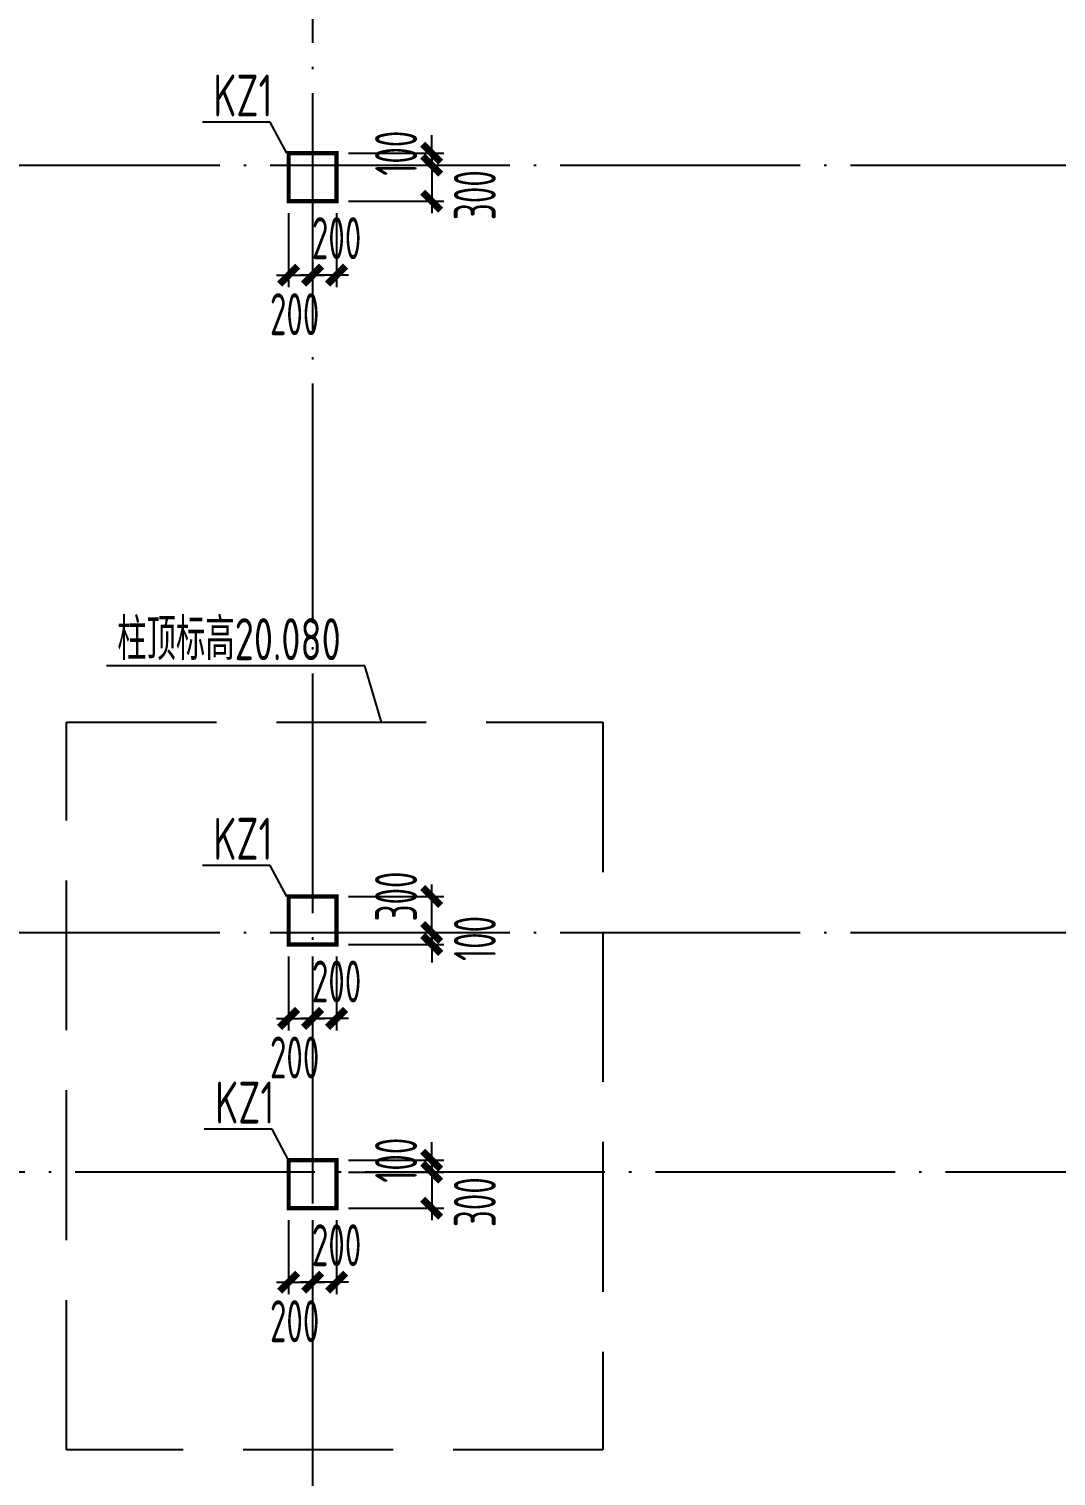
# Model space of a CAD drawing. Extents: x -472319 to -112444, y -516749 to -5704.
# Drawn here: x -370104 to -361537, y -472241 to -460171 of the extents above; entities that cross this region are included whole.
import ezdxf

# ---------------------------------------------------------------- set-up
doc = ezdxf.new("R2010")
doc.units = 0
doc.header["$LTSCALE"] = 100
doc.header["$MEASUREMENT"] = 0
for name, pattern in [('CENTER', [2, 1.25, -0.25, 0.25, -0.25]), ('DASH', [0.35, 0.25, -0.1]), ('DOTE', [2.42, 2, -0.2, 0.02, -0.2])]:
    doc.linetypes.add(name, pattern=pattern)
for name, color, linetype in [('DOTE', 1, 'CENTER'), ('TEXT', 7, 'Continuous'), ('填充', 8, 'Continuous'), ('柱', 2, 'Continuous')]:
    doc.layers.add(name, color=color, linetype=linetype)
doc.styles.add('HZ', font='tssdeng.shx', dxfattribs={"width": 0.6, "height": 350, "bigfont": 'a.shx'})
doc.styles.add('TSSD_Dimension', font='Tssdeng.shx', dxfattribs={"width": 0.7, "bigfont": 'hztxt.shx'})
doc.dimstyles.new('DIMN', dxfattribs={"dimtxt": 350, "dimasz": 150, "dimexe": 100, "dimexo": 100, "dimgap": 75, "dimtad": 1, "dimdec": 0, "dimzin": 0, "dimdsep": 46, "dimtxsty": 'HZ', "dimblk": 'ARCHTICK', "dimcen": 0.09, "dimdle": 100, "dimclrd": 3, "dimclre": 3, "dimclrt": 7, "dimazin": 2, "dimtfac": 1, "dimtdec": 0, "dimtmove": 2, "dimatfit": 3, "dimldrblk": 'ARCHTICK', "dimfxl": 1, "dimtolj": 1, "dimtzin": 0, "dimarcsym": 0})

# ---------------------------------------------------------------- blocks, each defined once
blk = doc.blocks.new('_ArchTick')
at = {"color": 0, "linetype": 'ByBlock', "const_width": 0.4}
blk.add_lwpolyline([(-0.5, -0.5), (0.5, 0.5)], dxfattribs=at)
blk = doc.blocks.new('*D2244')
at = {"layer": 'Defpoints', "color": 0, "transparency": 16777216}
for p in [(-367538, -469707), (-367538, -470007), (-366745, -470007)]:
    blk.add_point(p, dxfattribs=at)
at = {"layer": '填充', "color": 3, "lineweight": -2, "transparency": 16777216}
for p, q in [((-366745, -469607), (-366745, -470107)), ((-367438, -469707), (-366645, -469707)), ((-367438, -470007), (-366645, -470007))]:
    blk.add_line(p, q, dxfattribs=at)
at = {"layer": '填充', "color": 3, "lineweight": -2, "transparency": 16777216, "xscale": 150, "yscale": 150, "zscale": 150}
for p, rotation in [((-366745, -469707), 90), ((-366745, -470007), 270)]:
    blk.add_blockref('_ArchTick', p, dxfattribs=dict(at, rotation=rotation))
at = {"layer": '填充', "color": 7, "transparency": 16777216, "insert": (-366385, -469957), "char_height": 350, "attachment_point": 5, "rotation": 90, "style": 'HZ'}
blk.add_mtext('\\A1;300', dxfattribs=at)
blk = doc.blocks.new('*D2245')
at = {"layer": 'Defpoints', "color": 0, "transparency": 16777216}
for p in [(-367538, -469607), (-366745, -469607), (-367538, -469707)]:
    blk.add_point(p, dxfattribs=at)
at = {"layer": '填充', "color": 3, "lineweight": -2, "transparency": 16777216}
for p, q in [((-366745, -469607), (-366745, -469457)), ((-367438, -469607), (-366645, -469607)), ((-366745, -469707), (-366745, -469607)), ((-367438, -469707), (-366645, -469707)), ((-366745, -469707), (-366745, -469857))]:
    blk.add_line(p, q, dxfattribs=at)
at = {"layer": '填充', "color": 3, "lineweight": -2, "transparency": 16777216, "xscale": 150, "yscale": 150, "zscale": 150}
for p, rotation in [((-366745, -469607), 270), ((-366745, -469707), 90)]:
    blk.add_blockref('_ArchTick', p, dxfattribs=dict(at, rotation=rotation))
at = {"layer": '填充', "color": 7, "transparency": 16777216, "insert": (-367042, -469607), "char_height": 350, "attachment_point": 5, "rotation": 90, "style": 'HZ'}
blk.add_mtext('\\A1;100', dxfattribs=at)
blk = doc.blocks.new('*D2246')
at = {"layer": 'Defpoints', "color": 0, "transparency": 16777216}
for p in [(-367938, -470007), (-367738, -470007), (-367738, -470624)]:
    blk.add_point(p, dxfattribs=at)
at = {"layer": '填充', "color": 3, "lineweight": -2, "transparency": 16777216}
for p, q in [((-367938, -470107), (-367938, -470724)), ((-367738, -470107), (-367738, -470724)), ((-368038, -470624), (-367638, -470624))]:
    blk.add_line(p, q, dxfattribs=at)
at = {"layer": '填充', "color": 3, "lineweight": -2, "transparency": 16777216, "xscale": 150, "yscale": 150, "zscale": 150, "rotation": 180}
blk.add_blockref('_ArchTick', (-367938, -470624), dxfattribs=at)
at = {"layer": '填充', "color": 3, "lineweight": -2, "transparency": 16777216, "xscale": 150, "yscale": 150, "zscale": 150}
blk.add_blockref('_ArchTick', (-367738, -470624), dxfattribs=at)
at = {"layer": '填充', "color": 7, "transparency": 16777216, "insert": (-367888, -470950), "char_height": 350, "attachment_point": 5, "style": 'HZ'}
blk.add_mtext('\\A1;200', dxfattribs=at)
blk = doc.blocks.new('*D2247')
at = {"layer": 'Defpoints', "color": 0, "transparency": 16777216}
for p in [(-367738, -470007), (-367538, -470007), (-367738, -470624)]:
    blk.add_point(p, dxfattribs=at)
at = {"layer": '填充', "color": 3, "lineweight": -2, "transparency": 16777216}
for p, q in [((-367738, -470107), (-367738, -470724)), ((-367538, -470107), (-367538, -470724)), ((-367438, -470624), (-367838, -470624))]:
    blk.add_line(p, q, dxfattribs=at)
at = {"layer": '填充', "color": 3, "lineweight": -2, "transparency": 16777216, "xscale": 150, "yscale": 150, "zscale": 150, "rotation": 180}
blk.add_blockref('_ArchTick', (-367738, -470624), dxfattribs=at)
at = {"layer": '填充', "color": 3, "lineweight": -2, "transparency": 16777216, "xscale": 150, "yscale": 150, "zscale": 150}
blk.add_blockref('_ArchTick', (-367538, -470624), dxfattribs=at)
at = {"layer": '填充', "color": 7, "transparency": 16777216, "insert": (-367538, -470316), "char_height": 350, "attachment_point": 5, "style": 'HZ'}
blk.add_mtext('\\A1;200', dxfattribs=at)
blk = doc.blocks.new('*D2248')
at = {"layer": 'Defpoints', "color": 0, "transparency": 16777216}
for p in [(-367538, -467707), (-367538, -467807), (-366745, -467807)]:
    blk.add_point(p, dxfattribs=at)
at = {"layer": '填充', "color": 3, "lineweight": -2, "transparency": 16777216}
for p, q in [((-366745, -467707), (-366745, -467557)), ((-367438, -467707), (-366645, -467707)), ((-366745, -467707), (-366745, -467807)), ((-367438, -467807), (-366645, -467807)), ((-366745, -467807), (-366745, -467957))]:
    blk.add_line(p, q, dxfattribs=at)
at = {"layer": '填充', "color": 3, "lineweight": -2, "transparency": 16777216, "xscale": 150, "yscale": 150, "zscale": 150}
for p, rotation in [((-366745, -467707), 270), ((-366745, -467807), 90)]:
    blk.add_blockref('_ArchTick', p, dxfattribs=dict(at, rotation=rotation))
at = {"layer": '填充', "color": 7, "transparency": 16777216, "insert": (-366385, -467757), "char_height": 350, "attachment_point": 5, "rotation": 90, "style": 'HZ'}
blk.add_mtext('\\A1;100', dxfattribs=at)
blk = doc.blocks.new('*D2249')
at = {"layer": 'Defpoints', "color": 0, "transparency": 16777216}
for p in [(-367538, -467407), (-366745, -467407), (-367538, -467707)]:
    blk.add_point(p, dxfattribs=at)
at = {"layer": '填充', "color": 3, "lineweight": -2, "transparency": 16777216}
for p, q in [((-366745, -467807), (-366745, -467307)), ((-367438, -467407), (-366645, -467407)), ((-367438, -467707), (-366645, -467707))]:
    blk.add_line(p, q, dxfattribs=at)
at = {"layer": '填充', "color": 3, "lineweight": -2, "transparency": 16777216, "xscale": 150, "yscale": 150, "zscale": 150}
for p, rotation in [((-366745, -467407), 90), ((-366745, -467707), 270)]:
    blk.add_blockref('_ArchTick', p, dxfattribs=dict(at, rotation=rotation))
at = {"layer": '填充', "color": 7, "transparency": 16777216, "insert": (-367042, -467407), "char_height": 350, "attachment_point": 5, "rotation": 90, "style": 'HZ'}
blk.add_mtext('\\A1;300', dxfattribs=at)
blk = doc.blocks.new('*D2250')
at = {"layer": 'Defpoints', "color": 0, "transparency": 16777216}
for p in [(-367938, -467807), (-367738, -467807), (-367738, -468424)]:
    blk.add_point(p, dxfattribs=at)
at = {"layer": '填充', "color": 3, "lineweight": -2, "transparency": 16777216}
for p, q in [((-367938, -467907), (-367938, -468524)), ((-367738, -467907), (-367738, -468524)), ((-368038, -468424), (-367638, -468424))]:
    blk.add_line(p, q, dxfattribs=at)
at = {"layer": '填充', "color": 3, "lineweight": -2, "transparency": 16777216, "xscale": 150, "yscale": 150, "zscale": 150, "rotation": 180}
blk.add_blockref('_ArchTick', (-367938, -468424), dxfattribs=at)
at = {"layer": '填充', "color": 3, "lineweight": -2, "transparency": 16777216, "xscale": 150, "yscale": 150, "zscale": 150}
blk.add_blockref('_ArchTick', (-367738, -468424), dxfattribs=at)
at = {"layer": '填充', "color": 7, "transparency": 16777216, "insert": (-367888, -468750), "char_height": 350, "attachment_point": 5, "style": 'HZ'}
blk.add_mtext('\\A1;200', dxfattribs=at)
blk = doc.blocks.new('*D2251')
at = {"layer": 'Defpoints', "color": 0, "transparency": 16777216}
for p in [(-367738, -467807), (-367538, -467807), (-367738, -468424)]:
    blk.add_point(p, dxfattribs=at)
at = {"layer": '填充', "color": 3, "lineweight": -2, "transparency": 16777216}
for p, q in [((-367738, -467907), (-367738, -468524)), ((-367538, -467907), (-367538, -468524)), ((-367438, -468424), (-367838, -468424))]:
    blk.add_line(p, q, dxfattribs=at)
at = {"layer": '填充', "color": 3, "lineweight": -2, "transparency": 16777216, "xscale": 150, "yscale": 150, "zscale": 150, "rotation": 180}
blk.add_blockref('_ArchTick', (-367738, -468424), dxfattribs=at)
at = {"layer": '填充', "color": 3, "lineweight": -2, "transparency": 16777216, "xscale": 150, "yscale": 150, "zscale": 150}
blk.add_blockref('_ArchTick', (-367538, -468424), dxfattribs=at)
at = {"layer": '填充', "color": 7, "transparency": 16777216, "insert": (-367538, -468116), "char_height": 350, "attachment_point": 5, "style": 'HZ'}
blk.add_mtext('\\A1;200', dxfattribs=at)
blk = doc.blocks.new('*D2252')
at = {"layer": 'Defpoints', "color": 0, "transparency": 16777216}
for p in [(-367538, -461307), (-367538, -461607), (-366745, -461607)]:
    blk.add_point(p, dxfattribs=at)
at = {"layer": '填充', "color": 3, "lineweight": -2, "transparency": 16777216}
for p, q in [((-366745, -461207), (-366745, -461707)), ((-367438, -461307), (-366645, -461307)), ((-367438, -461607), (-366645, -461607))]:
    blk.add_line(p, q, dxfattribs=at)
at = {"layer": '填充', "color": 3, "lineweight": -2, "transparency": 16777216, "xscale": 150, "yscale": 150, "zscale": 150}
for p, rotation in [((-366745, -461307), 90), ((-366745, -461607), 270)]:
    blk.add_blockref('_ArchTick', p, dxfattribs=dict(at, rotation=rotation))
at = {"layer": '填充', "color": 7, "transparency": 16777216, "insert": (-366385, -461557), "char_height": 350, "attachment_point": 5, "rotation": 90, "style": 'HZ'}
blk.add_mtext('\\A1;300', dxfattribs=at)
blk = doc.blocks.new('*D2253')
at = {"layer": 'Defpoints', "color": 0, "transparency": 16777216}
for p in [(-367538, -461207), (-366745, -461207), (-367538, -461307)]:
    blk.add_point(p, dxfattribs=at)
at = {"layer": '填充', "color": 3, "lineweight": -2, "transparency": 16777216}
for p, q in [((-366745, -461207), (-366745, -461057)), ((-367438, -461207), (-366645, -461207)), ((-366745, -461307), (-366745, -461207)), ((-367438, -461307), (-366645, -461307)), ((-366745, -461307), (-366745, -461457))]:
    blk.add_line(p, q, dxfattribs=at)
at = {"layer": '填充', "color": 3, "lineweight": -2, "transparency": 16777216, "xscale": 150, "yscale": 150, "zscale": 150}
for p, rotation in [((-366745, -461207), 270), ((-366745, -461307), 90)]:
    blk.add_blockref('_ArchTick', p, dxfattribs=dict(at, rotation=rotation))
at = {"layer": '填充', "color": 7, "transparency": 16777216, "insert": (-367042, -461207), "char_height": 350, "attachment_point": 5, "rotation": 90, "style": 'HZ'}
blk.add_mtext('\\A1;100', dxfattribs=at)
blk = doc.blocks.new('*D2254')
at = {"layer": 'Defpoints', "color": 0, "transparency": 16777216}
for p in [(-367938, -461607), (-367738, -461607), (-367738, -462224)]:
    blk.add_point(p, dxfattribs=at)
at = {"layer": '填充', "color": 3, "lineweight": -2, "transparency": 16777216}
for p, q in [((-367938, -461707), (-367938, -462324)), ((-367738, -461707), (-367738, -462324)), ((-368038, -462224), (-367638, -462224))]:
    blk.add_line(p, q, dxfattribs=at)
at = {"layer": '填充', "color": 3, "lineweight": -2, "transparency": 16777216, "xscale": 150, "yscale": 150, "zscale": 150, "rotation": 180}
blk.add_blockref('_ArchTick', (-367938, -462224), dxfattribs=at)
at = {"layer": '填充', "color": 3, "lineweight": -2, "transparency": 16777216, "xscale": 150, "yscale": 150, "zscale": 150}
blk.add_blockref('_ArchTick', (-367738, -462224), dxfattribs=at)
at = {"layer": '填充', "color": 7, "transparency": 16777216, "insert": (-367888, -462550), "char_height": 350, "attachment_point": 5, "style": 'HZ'}
blk.add_mtext('\\A1;200', dxfattribs=at)
blk = doc.blocks.new('*D2255')
at = {"layer": 'Defpoints', "color": 0, "transparency": 16777216}
for p in [(-367738, -461607), (-367538, -461607), (-367738, -462224)]:
    blk.add_point(p, dxfattribs=at)
at = {"layer": '填充', "color": 3, "lineweight": -2, "transparency": 16777216}
for p, q in [((-367738, -461707), (-367738, -462324)), ((-367538, -461707), (-367538, -462324)), ((-367438, -462224), (-367838, -462224))]:
    blk.add_line(p, q, dxfattribs=at)
at = {"layer": '填充', "color": 3, "lineweight": -2, "transparency": 16777216, "xscale": 150, "yscale": 150, "zscale": 150, "rotation": 180}
blk.add_blockref('_ArchTick', (-367738, -462224), dxfattribs=at)
at = {"layer": '填充', "color": 3, "lineweight": -2, "transparency": 16777216, "xscale": 150, "yscale": 150, "zscale": 150}
blk.add_blockref('_ArchTick', (-367538, -462224), dxfattribs=at)
at = {"layer": '填充', "color": 7, "transparency": 16777216, "insert": (-367538, -461916), "char_height": 350, "attachment_point": 5, "style": 'HZ'}
blk.add_mtext('\\A1;200', dxfattribs=at)

msp = doc.modelspace()

# ---------------------------------------------------------------- linework, layer by layer
at = {"color": 253, "linetype": 'DASH', "ltscale": 50}
msp.add_lwpolyline([(-369790.5, -465954), (-365316.5, -465954), (-365316.5, -472023), (-369790.5, -472023)], close=True, dxfattribs=at)
at = {"layer": 'DOTE', "linetype": 'DOTE', "ltscale": 10}
for p, q in [((-367738.328, -458287.242), (-367738.328, -477550.782)), ((-418912.147, -461306.89), (-355619.518, -461306.89)), ((-418912.147, -467706.89), (-355619.518, -467706.89)), ((-355619.518, -469706.89), (-418912.147, -469706.89))]:
    msp.add_line(p, q, dxfattribs=at)
at = {"layer": 'TEXT'}
for p, q in [((-368092.657, -460948.98), (-368657.112, -460948.98)), ((-367954.157, -461206.89), (-368092.657, -460948.98)), ((-367301.828, -465484.09), (-369458.283, -465484.09)), ((-367163.328, -465954), (-367301.828, -465484.09)), ((-368092.657, -467148.98), (-368657.112, -467148.98)), ((-367954.157, -467406.89), (-368092.657, -467148.98)), ((-368076.828, -469348.98), (-368641.283, -469348.98)), ((-367938.328, -469606.89), (-368076.828, -469348.98))]:
    msp.add_line(p, q, dxfattribs=at)
at = {"layer": '柱', "const_width": 35}
for points in [[(-367938.328, -461206.89), (-367538.328, -461206.89), (-367538.328, -461606.89), (-367938.328, -461606.89)], [(-367938.328, -461606.89), (-367538.328, -461606.89), (-367538.328, -461206.89), (-367938.328, -461206.89)], [(-367938.328, -467406.89), (-367538.328, -467406.89), (-367538.328, -467806.89), (-367938.328, -467806.89)], [(-367938.328, -470006.89), (-367538.328, -470006.89), (-367538.328, -469606.89), (-367938.328, -469606.89)]]:
    msp.add_lwpolyline(points, close=True, dxfattribs=at)

# ---------------------------------------------------------------- texts
at = {"layer": 'TEXT', "style": 'TSSD_Dimension', "width": 0.7}
for s, p in [('KZ1', (-368566.78, -460900.789)), ('柱顶标高20.080', (-369367.952, -465435.899)), ('KZ1', (-368566.78, -467100.789)), ('KZ1', (-368550.952, -469300.789))]:
    msp.add_text(s, height=350, dxfattribs=at).set_placement(p)

# ---------------------------------------------------------------- dimensions: what is measured, and where the dimension line sits
at = {"layer": '填充', "color": 7}
for base, p1, p2, picture, middle in [((-366745, -461206.89), (-367538.328, -461306.89), (-367538.328, -461206.89), '*D2253', (-367041.664, -461206.89)), ((-366745, -461606.89), (-367538.328, -461306.89), (-367538.328, -461606.89), '*D2252', (-366385.5, -461556.89)), ((-366745, -467406.89), (-367538.328, -467706.89), (-367538.328, -467406.89), '*D2249', (-367041.664, -467406.89)), ((-366745, -467806.89), (-367538.328, -467706.89), (-367538.328, -467806.89), '*D2248', (-366385.5, -467756.89)), ((-366745, -469606.89), (-367538.328, -469706.89), (-367538.328, -469606.89), '*D2245', (-367041.664, -469606.89)), ((-366745, -470006.89), (-367538.328, -469706.89), (-367538.328, -470006.89), '*D2244', (-366385.5, -469956.89))]:
    dim = msp.add_linear_dim(base=base, p1=p1, p2=p2, angle=90, dimstyle='DIMN', override={"dimfxl": 100}, dxfattribs=at)
    dim.commit()
    dim.dimension.update_dxf_attribs({"geometry": picture, "text_midpoint": middle, "dimtype": 160})
for base, p1, p2, picture, middle in [((-367738.328, -462224), (-367938.328, -461606.89), (-367738.328, -461606.89), '*D2254', (-367888.328, -462550)), ((-367738.328, -462224), (-367538.328, -461606.89), (-367738.328, -461606.89), '*D2255', (-367538.328, -461916)), ((-367738.328, -468424), (-367938.328, -467806.89), (-367738.328, -467806.89), '*D2250', (-367888.328, -468750)), ((-367738.328, -468424), (-367538.328, -467806.89), (-367738.328, -467806.89), '*D2251', (-367538.328, -468116)), ((-367738.328, -470624), (-367938.328, -470006.89), (-367738.328, -470006.89), '*D2246', (-367888.328, -470950)), ((-367738.328, -470624), (-367538.328, -470006.89), (-367738.328, -470006.89), '*D2247', (-367538.328, -470316))]:
    dim = msp.add_linear_dim(base=base, p1=p1, p2=p2, dimstyle='DIMN', override={"dimfxl": 100}, dxfattribs=at)
    dim.commit()
    dim.dimension.update_dxf_attribs({"geometry": picture, "text_midpoint": middle, "dimtype": 160})

doc.saveas('drawing.dxf')
